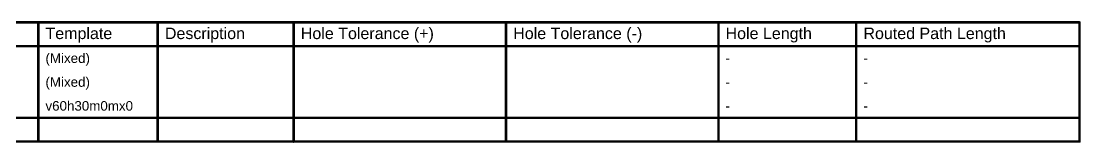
# Model space of a CAD drawing. Header units: inches. Extents: x -3 to 347, y -14 to 33.
# Drawn here: x 177.9 to 346.9, y 13.6 to 33 of the extents above; entities that cross this region are included whole.
import ezdxf

# ---------------------------------------------------------------- set-up
doc = ezdxf.new("R2010")
doc.units = ezdxf.units.IN
doc.layers.add('Drill Drawing', color=1, linetype='Continuous')
doc.styles.add('Arial', font='', dxfattribs={"height": 0.2})
doc.styles.get('Arial').set_extended_font_data('Arial')

msp = doc.modelspace()

# ---------------------------------------------------------------- linework, layer by layer
at = {"layer": 'Drill Drawing', "const_width": 0.381}
for points in [[(21.5, 32.83), (346.73, 32.83)], [(180.64, 13.78), (180.64, 32.83)], [(199.68, 13.78), (199.68, 32.83)], [(221.37, 13.78), (221.37, 32.83)], [(255.24, 13.78), (255.24, 32.83)], [(289.12, 13.78), (289.12, 32.83)], [(311.11, 13.78), (311.11, 32.83)], [(346.73, 13.78), (346.73, 32.83)], [(21.5, 29.02), (346.73, 29.02)], [(21.5, 17.59), (346.73, 17.59)], [(21.5, 13.78), (346.73, 13.78)]]:
    msp.add_lwpolyline(points, dxfattribs=at)
at = {"layer": 'Drill Drawing', "const_width": 0.191}
for points in [[(180.54, 32.83, 1), (180.73, 32.83, 1)], [(199.59, 32.83, 1), (199.78, 32.83, 1)], [(221.27, 32.83, 1), (221.47, 32.83, 1)], [(255.15, 32.83, 1), (255.34, 32.83, 1)], [(289.02, 32.83, 1), (289.21, 32.83, 1)], [(311.01, 32.83, 1), (311.2, 32.83, 1)], [(346.64, 32.83, 1), (346.83, 32.83, 1)], [(346.64, 32.83, 1), (346.83, 32.83, 1)], [(346.64, 29.02, 1), (346.83, 29.02, 1)], [(346.64, 17.59, 1), (346.83, 17.59, 1)], [(180.54, 13.78, 1), (180.73, 13.78, 1)], [(199.59, 13.78, 1), (199.78, 13.78, 1)], [(221.27, 13.78, 1), (221.47, 13.78, 1)], [(255.15, 13.78, 1), (255.34, 13.78, 1)], [(289.02, 13.78, 1), (289.21, 13.78, 1)], [(311.01, 13.78, 1), (311.2, 13.78, 1)], [(346.64, 13.78, 1), (346.83, 13.78, 1)], [(346.64, 13.78, 1), (346.83, 13.78, 1)]]:
    msp.add_lwpolyline(points, format="xyb", close=True, dxfattribs=at)

# ---------------------------------------------------------------- texts
at = {"layer": 'Drill Drawing', "style": 'Arial'}
for s, height, p in [('Template', 1.829, (181.78, 30.16)), ('Description', 1.8288, (200.83, 30.16)), ('Hole Tolerance (+)', 1.8288, (222.51, 30.16)), ('Hole Tolerance (-)', 1.8288, (256.39, 30.16)), ('Hole Length', 1.8288, (290.26, 30.16)), ('Routed Path Length', 1.8288, (312.25, 30.16)), ('(Mixed)', 1.524, (181.78, 26.35)), ('-', 1.52, (290.26, 26.35)), ('-', 1.52, (312.25, 26.35)), ('(Mixed)', 1.524, (181.78, 22.54)), ('-', 1.52, (290.26, 22.54)), ('-', 1.52, (312.25, 22.54)), ('v60h30m0mx0', 1.524, (181.78, 18.73)), ('-', 1.52, (290.26, 18.73)), ('-', 1.52, (312.25, 18.73))]:
    msp.add_text(s, height=height, dxfattribs=at).set_placement(p)

doc.saveas('drawing.dxf')
